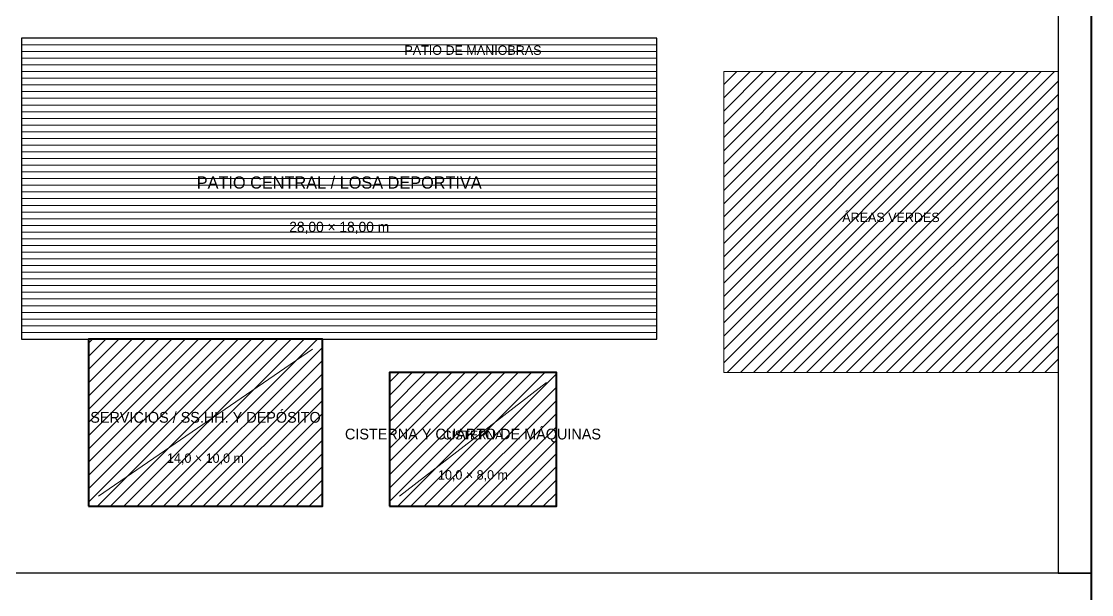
# Model space of a CAD drawing. Header units: metres. Extents: x -4 to 104, y -29 to 100.
# Drawn here: x 36 to 100, y 8.7 to 43 of the extents above; entities that cross this region are included whole.
import ezdxf
from ezdxf.enums import TextEntityAlignment as Align

# ---------------------------------------------------------------- set-up
doc = ezdxf.new("R2010")
doc.units = ezdxf.units.M
for name, color, linetype, lineweight in [('edificio', 7, 'CONTINUOUS', 25), ('hatch', 7, 'CONTINUOUS', 9), ('hatch-2', 7, 'CONTINUOUS', 9), ('marco-fino', 7, 'CONTINUOUS', 25), ('marco-medio', 7, 'CONTINUOUS', 40), ('proyeccion', 7, 'CONTINUOUS', 15), ('texto', 7, 'CONTINUOUS', 5), ('texto-suave', 7, 'CONTINUOUS', 5), ('vegetal', 7, 'CONTINUOUS', 20)]:
    doc.layers.add(name, color=color, linetype=linetype, lineweight=lineweight)

msp = doc.modelspace()

# ---------------------------------------------------------------- linework, layer by layer
at = {"layer": 'edificio'}
for points in [[(40, 14), (54, 14), (54, 24), (40, 24)], [(58, 14), (68, 14), (68, 22), (58, 22)], [(58, 14), (68, 14), (68, 22), (58, 22)]]:
    msp.add_lwpolyline(points, close=True, dxfattribs=at)
at = {"layer": 'hatch'}
for p, q in [((78, 22.591), (95.409, 40)), ((78, 23.383), (94.617, 40)), ((78, 24.175), (93.825, 40)), ((78, 24.967), (93.033, 40)), ((78, 25.759), (92.241, 40)), ((78, 26.551), (91.449, 40)), ((78, 27.343), (90.657, 40)), ((78, 28.135), (89.865, 40)), ((78, 28.927), (89.073, 40)), ((78, 29.719), (88.281, 40)), ((78, 30.511), (87.489, 40)), ((78, 31.303), (86.697, 40)), ((78, 32.094), (85.906, 40)), ((78, 32.886), (85.114, 40)), ((78, 33.678), (84.322, 40)), ((78, 34.47), (83.53, 40)), ((78, 35.262), (82.738, 40)), ((78, 36.054), (81.946, 40)), ((78, 36.846), (81.154, 40)), ((78, 37.638), (80.362, 40)), ((78, 38.43), (79.57, 40)), ((78, 39.222), (78.778, 40)), ((78.201, 22), (96.201, 40)), ((78.993, 22), (96.993, 40)), ((79.785, 22), (97.785, 40)), ((80.577, 22), (98, 39.423)), ((81.369, 22), (98, 38.631)), ((82.161, 22), (98, 37.839)), ((82.953, 22), (98, 37.047)), ((83.745, 22), (98, 36.255)), ((84.537, 22), (98, 35.463)), ((85.329, 22), (98, 34.671)), ((86.121, 22), (98, 33.879)), ((86.913, 22), (98, 33.087)), ((87.705, 22), (98, 32.295)), ((88.496, 22), (98, 31.504)), ((89.288, 22), (98, 30.712)), ((90.08, 22), (98, 29.92)), ((90.872, 22), (98, 29.128)), ((91.664, 22), (98, 28.336)), ((92.456, 22), (98, 27.544)), ((93.248, 22), (98, 26.752)), ((94.04, 22), (98, 25.96)), ((94.832, 22), (98, 25.168)), ((95.624, 22), (98, 24.376)), ((40, 14.255), (49.745, 24)), ((40, 15.047), (48.953, 24)), ((40, 15.839), (48.161, 24)), ((40, 16.631), (47.369, 24)), ((40, 17.423), (46.577, 24)), ((40, 18.215), (45.785, 24)), ((40, 19.007), (44.993, 24)), ((40, 19.799), (44.201, 24)), ((40, 20.591), (43.409, 24)), ((40, 21.383), (42.617, 24)), ((40, 22.175), (41.825, 24)), ((40, 22.967), (41.033, 24)), ((40, 23.759), (40.241, 24)), ((40.537, 14), (50.537, 24)), ((41.329, 14), (51.329, 24)), ((42.121, 14), (52.121, 24)), ((42.913, 14), (52.913, 24)), ((43.705, 14), (53.705, 24)), ((44.496, 14), (54, 23.504)), ((96.416, 22), (98, 23.584)), ((45.288, 14), (54, 22.712)), ((97.208, 22), (98, 22.792)), ((46.08, 14), (54, 21.92)), ((58, 14.295), (65.705, 22)), ((58, 15.087), (64.913, 22)), ((58, 15.879), (64.121, 22)), ((58, 16.671), (63.329, 22)), ((58, 17.463), (62.537, 22)), ((58, 18.255), (61.745, 22)), ((58, 19.047), (60.953, 22)), ((58, 19.839), (60.161, 22)), ((58, 20.631), (59.369, 22)), ((58, 21.423), (58.577, 22)), ((58, 14.295), (65.705, 22)), ((58, 15.087), (64.913, 22)), ((58, 15.879), (64.121, 22)), ((58, 16.671), (63.329, 22)), ((58, 17.463), (62.537, 22)), ((58, 18.255), (61.745, 22)), ((58, 19.047), (60.953, 22)), ((58, 19.839), (60.161, 22)), ((58, 20.631), (59.369, 22)), ((58, 21.423), (58.577, 22)), ((58.496, 14), (66.496, 22)), ((58.496, 14), (66.496, 22)), ((59.288, 14), (67.288, 22)), ((59.288, 14), (67.288, 22)), ((60.08, 14), (68, 21.92)), ((60.08, 14), (68, 21.92)), ((46.872, 14), (54, 21.128)), ((60.872, 14), (68, 21.128)), ((60.872, 14), (68, 21.128)), ((47.664, 14), (54, 20.336)), ((61.664, 14), (68, 20.336)), ((61.664, 14), (68, 20.336)), ((48.456, 14), (54, 19.544)), ((62.456, 14), (68, 19.544)), ((62.456, 14), (68, 19.544)), ((49.248, 14), (54, 18.752)), ((63.248, 14), (68, 18.752)), ((63.248, 14), (68, 18.752)), ((50.04, 14), (54, 17.96)), ((64.04, 14), (68, 17.96)), ((64.04, 14), (68, 17.96)), ((50.832, 14), (54, 17.168)), ((64.832, 14), (68, 17.168)), ((64.832, 14), (68, 17.168)), ((51.624, 14), (54, 16.376)), ((65.624, 14), (68, 16.376)), ((65.624, 14), (68, 16.376)), ((52.416, 14), (54, 15.584)), ((66.416, 14), (68, 15.584)), ((66.416, 14), (68, 15.584)), ((53.208, 14), (54, 14.792)), ((67.208, 14), (68, 14.792)), ((67.208, 14), (68, 14.792))]:
    msp.add_line(p, q, dxfattribs=at)
at = {"layer": 'hatch-2'}
for p, q in [((36, 41.6), (74, 41.6)), ((36, 41.2), (74, 41.2)), ((36, 40.8), (74, 40.8)), ((36, 40.4), (74, 40.4)), ((36, 40), (74, 40)), ((36, 39.6), (74, 39.6)), ((36, 39.2), (74, 39.2)), ((36, 38.8), (74, 38.8)), ((36, 38.4), (74, 38.4)), ((36, 38), (74, 38)), ((36, 37.6), (74, 37.6)), ((36, 37.2), (74, 37.2)), ((36, 36.8), (74, 36.8)), ((36, 36.4), (74, 36.4)), ((36, 36), (74, 36)), ((36, 35.6), (74, 35.6)), ((36, 35.2), (74, 35.2)), ((36, 34.8), (74, 34.8)), ((36, 34.4), (74, 34.4)), ((36, 34), (74, 34)), ((36, 33.6), (74, 33.6)), ((36, 33.2), (74, 33.2)), ((36, 32.8), (74, 32.8)), ((36, 32.4), (74, 32.4)), ((36, 32), (74, 32)), ((36, 31.6), (74, 31.6)), ((36, 31.2), (74, 31.2)), ((36, 30.8), (74, 30.8)), ((36, 30.4), (74, 30.4)), ((36, 30), (74, 30)), ((36, 29.6), (74, 29.6)), ((36, 29.2), (74, 29.2)), ((36, 28.8), (74, 28.8)), ((36, 28.4), (74, 28.4)), ((36, 28), (74, 28)), ((36, 27.6), (74, 27.6)), ((36, 27.2), (74, 27.2)), ((36, 26.8), (74, 26.8)), ((36, 26.4), (74, 26.4)), ((36, 26), (74, 26)), ((36, 25.6), (74, 25.6)), ((36, 25.2), (74, 25.2)), ((36, 24.8), (74, 24.8)), ((36, 24.4), (74, 24.4))]:
    msp.add_line(p, q, dxfattribs=at)
at = {"layer": 'marco-fino'}
for points in [[(98, 10), (100, 10), (100, 92), (98, 92)], [(36, 24), (74, 24), (74, 42), (36, 42)], [(0, 8), (100, 8), (100, 10), (0, 10)]]:
    msp.add_lwpolyline(points, close=True, dxfattribs=at)
at = {"layer": 'marco-medio'}
for points in [[(0, 0), (100, 0), (100, 100), (0, 100)], [(40, 14), (54, 14), (54, 24), (40, 24)], [(58, 14), (68, 14), (68, 22), (58, 22)]]:
    msp.add_lwpolyline(points, close=True, dxfattribs=at)
at = {"layer": 'proyeccion'}
for p, q in [((40.6, 14.6), (53.4, 23.4)), ((58.6, 14.6), (67.4, 21.4))]:
    msp.add_line(p, q, dxfattribs=at)
at = {"layer": 'vegetal'}
msp.add_lwpolyline([(78, 22), (98, 22), (98, 40), (78, 40)], close=True, dxfattribs=at)

# ---------------------------------------------------------------- texts
at = {"layer": 'texto'}
for s, height, p in [('PATIO CENTRAL / LOSA DEPORTIVA', 0.728, (55, 33)), ('ÁREAS VERDES', 0.56, (88, 31)), ('SERVICIOS / SS.HH. Y DEPÓSITO', 0.644, (47, 19)), ('CISTERNA Y CUARTO DE MÁQUINAS', 0.644, (63, 18)), ('CISTERNA', 0.532, (63, 18))]:
    msp.add_text(s, height=height, dxfattribs=at).set_placement(p, align=Align.CENTER)
at = {"layer": 'texto-suave'}
for s, height, p in [('PATIO DE MANIOBRAS', 0.56, (63, 41)), ('28,00 × 18,00 m', 0.616, (55, 30.4)), ('14,0 × 10,0 m', 0.56, (47, 16.6)), ('10,0 × 8,0 m', 0.56, (63, 15.6))]:
    msp.add_text(s, height=height, dxfattribs=at).set_placement(p, align=Align.CENTER)

doc.saveas('drawing.dxf')
